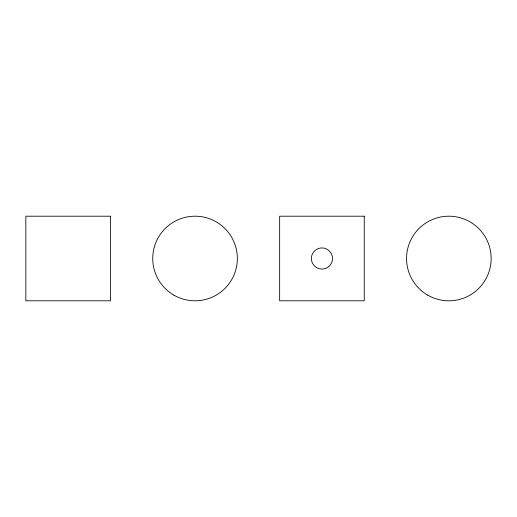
<?xml version="1.0" encoding="UTF-8"?>
<svg xmlns="http://www.w3.org/2000/svg" width="517" height="517" viewBox="0 0 517 517"><rect width="100%" height="100%" fill="white"/><g stroke="black" fill="none" stroke-linecap="round" stroke-linejoin="round"><path stroke-width="0.78" d="M110.451 216.203L25.85 216.203L25.85 300.797L110.451 300.797L110.451 216.203M364.252 216.203L279.652 216.203L279.652 300.797L364.252 300.797L364.252 216.203M316.663 267.657A10.573 10.573 0 0 0 332.528 258.5A10.573 10.573 0 0 0 316.663 249.343A10.573 10.573 0 0 0 316.663 267.657M173.899 295.136A42.297 42.297 0 0 0 237.348 258.5A42.297 42.297 0 0 0 173.899 221.864A42.297 42.297 0 0 0 173.899 295.136M427.701 295.136A42.297 42.297 0 0 0 491.15 258.5A42.297 42.297 0 0 0 427.701 221.864A42.297 42.297 0 0 0 427.701 295.136"/></g></svg>
